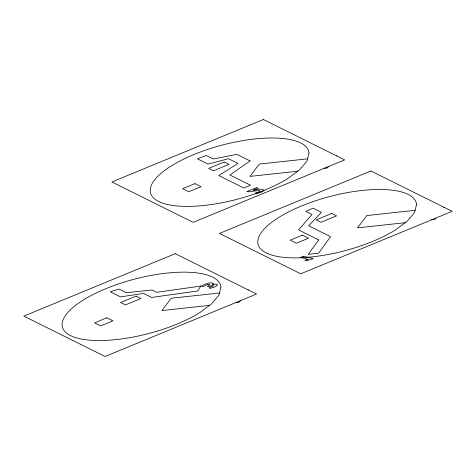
<?xml version="1.0" encoding="UTF-8"?>
<svg xmlns="http://www.w3.org/2000/svg" width="476" height="476" viewBox="0 0 476 476"><rect width="100%" height="100%" fill="white"/><g stroke="black" fill="none" stroke-linecap="round" stroke-linejoin="round"><path stroke-width="0.71" d="M328.398 166.576L327.333 167.992L324.114 168.343M336.496 155.819L336.288 155.717M240.297 300.731L239.232 302.153L236.013 302.498M248.395 289.979L248.186 289.872M435.945 218.044L434.874 219.46L431.655 219.811M444.043 207.292L443.834 207.185M307.544 158.841L259.259 164.089L249.995 176.394L297.702 171.211M415.084 210.309L366.806 215.557L357.535 227.867L405.249 222.685M219.442 292.996L171.158 298.244L161.894 310.554L209.601 305.372M263.871 190.091L263.252 191.114L261.901 191.929L255.927 193.875L255.434 193.054L259.61 191.65L259.926 190.793C255.564 189.936 251.108 192.488 246.818 191.626L256.499 187.633L258.319 188.103L253.25 190.192C256.588 190.091 260.925 187.972 263.871 190.091M213.421 283.393L213.385 283.827C210.136 286.225 216.169 282.97 217.371 284.642L217.443 284.916C215.759 287.212 212.427 287.629 209.851 288.456L209.107 287.694L213.528 286.028C213.058 284.702 210.065 286.368 208.928 286.671L207.274 286.266L209.72 285.041L209.761 284.374L207.209 284.589L203.252 286.504L201.062 286.284C204.579 284.249 209.44 281.679 213.421 283.393M220.918 287.165L218.895 295.144L211.606 303.89L199.539 312.803A81.783 28.108 -14.7 0 1 74.107 337.121A81.783 28.108 -14.7 0 1 118.423 283.964A81.783 28.108 -14.7 0 1 220.918 287.165M309.019 153.004L306.996 160.989L299.707 169.736L287.641 178.649A81.783 28.108 -14.7 0 1 162.209 202.96A81.783 28.108 -14.7 0 1 206.525 149.803A81.783 28.108 -14.7 0 1 309.019 153.004M416.56 204.472L414.542 212.457L407.248 221.203L395.187 230.116A81.783 28.108 -14.7 0 1 269.755 254.434A81.783 28.108 -14.7 0 1 314.071 201.277A81.783 28.108 -14.7 0 1 416.56 204.472M200.699 286.106L197.879 290.955L151.654 297.44L143.615 293.454L120.452 296.875L110.265 291.818L118.964 289.057L126.39 292.746L152.046 289.973L156.693 292.282L200.699 286.106M318.724 239.934L308.192 254.351L318.515 253.184L330.582 236.673L308.621 225.767L321.484 212.296L313.148 208.161L305.765 211.392L311.958 214.468L298.559 229.92L318.724 239.934M250.096 160.918L229.932 175.001L250.507 185.218L243.789 187.984L218.734 175.549L237.976 163.458L228.456 158.728L208 164.113L197.403 158.853L206.191 155.491L213.206 158.978L236.941 154.385L250.096 160.918M263.365 119.512L111.902 181.969L193.191 222.328L344.66 159.871L263.365 119.512M224.208 161.989L208.696 168.385L213.504 170.771L229.021 164.375L224.208 161.989M194.904 183.653L182.665 188.698L188.811 191.751L201.05 186.705L194.904 183.653M370.911 170.985L219.442 233.442L300.737 273.801L452.2 211.338L370.911 170.985M175.263 253.672L23.8 316.129L105.089 356.488L256.558 294.031L175.263 253.672M331.748 213.456L316.237 219.852L321.05 222.244L336.562 215.848L331.748 213.456M136.106 296.143L120.595 302.54L125.402 304.932L140.92 298.535L136.106 296.143M302.45 235.12L290.211 240.172L296.352 243.218L308.591 238.173L302.45 235.12M106.808 317.807L94.563 322.859L100.71 325.905L112.949 320.86L106.808 317.807M303.587 256.201L300.588 257.439L308.323 259.361L304.902 260.217L306.014 260.872L313.363 258.623L303.587 256.201"/></g></svg>
